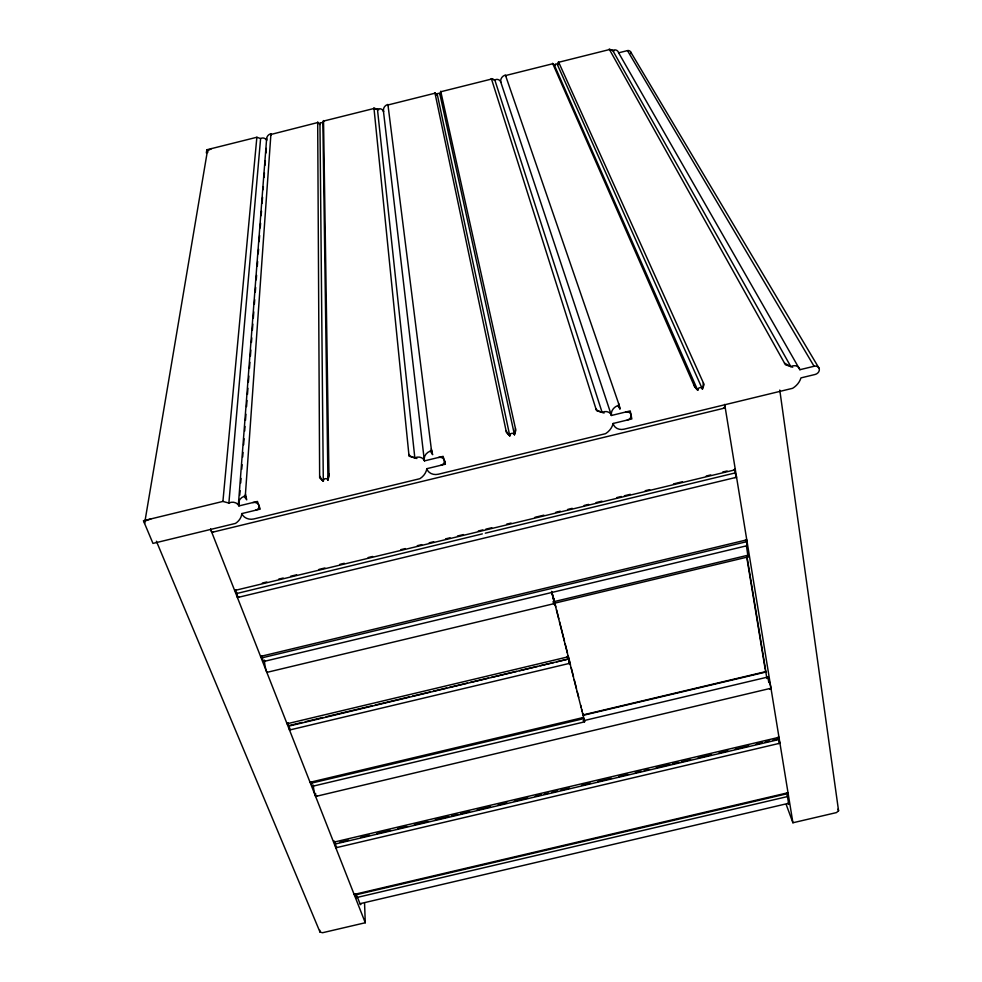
<?xml version="1.0" encoding="UTF-8"?>
<svg xmlns="http://www.w3.org/2000/svg" width="982" height="982" viewBox="0 0 982 982"><rect width="100%" height="100%" fill="white"/><g stroke="black" fill="none" stroke-linecap="round" stroke-linejoin="round"><path stroke-width="1.47" d="M235.545 589.937L236.785 593.496L482.334 533.889M323.52 479.695L323.299 481.241L319.972 124.493L317.689 122.038L319.653 477.915L323.299 481.241A2.418 2.025 -1.2 0 1 324.968 478.725A2.418 2.025 -1.2 0 1 327.951 480.112L328.97 475.644L323.532 120.577L322.894 123.757L327.951 480.112M702.437 389.142L557.58 65.058L558.476 61.792L704.106 384.49L702.437 389.142A2.443 2.05 -23.2 0 0 699.724 387.681A2.443 2.05 -23.2 0 0 697.723 390.296L554.634 65.794L552.805 63.732L505.546 75.553L505.669 76.301M514.482 434.805L439.961 94.481L440.722 91.252L515.832 430.239L514.482 434.805A2.406 2.05 -12.2 0 0 511.647 433.381A2.406 2.05 -12.2 0 0 509.805 435.934L506.442 432.522L435.001 93.204L387.976 104.976L431.528 450.726L432.669 454.678L430.325 451.094L431.528 450.726M245.439 494.13L246.74 499.838L244.113 496.34L245.304 495.984L245.439 494.13L270.946 133.736L270.21 133.969A6.113 5.732 17.6 0 0 266.699 140.045M746.639 545.489A6.174 0.712 75.6 0 0 746.59 541.708L746.381 540.346L744.552 540.395L260.561 656.406L262.562 658.333M328.933 473.84L328.246 478.799M724.741 406.953L722.912 408.487L211.805 532.391L211.425 531.372A9.354 2.062 76.5 0 1 210.725 529.126M746.529 542.359L746.786 539.867L745.203 540.247M287.8 723.378L288.757 726.14L568.603 658.971L569.621 663.341L289.506 730.031L288.954 725.563L302.346 722.384M238.528 502.821L266.65 138.536M239.166 502.87L238.933 505.926A6.678 5.499 3 0 0 228.88 503.079L222.914 501.421L143.433 520.73L152.971 543.414L235.496 523.406A17.222 14.141 3.3 0 0 241.817 513.586L260.255 509.106L257.431 501.434L238.933 505.926A9.685 8.003 2.4 0 1 244.113 496.34M239.743 495.235L240.099 490.656M240.688 483.009L241.032 478.43M241.732 469.261L242.088 464.682M242.677 457.047L243.02 452.457M243.61 444.821L244.076 438.708M244.665 431.073L245.009 426.483M245.475 420.37L245.942 414.257M246.531 406.622L246.998 400.509M247.464 394.396L247.93 388.295M248.397 382.182L248.876 376.069M249.453 368.422L249.919 362.321M250.385 356.208L250.864 350.095M251.441 342.46L251.797 337.869M252.374 330.234L252.853 324.121M253.319 318.008L253.786 311.895M254.363 304.26L254.719 299.682M255.308 292.035L255.651 287.456M256.241 279.809L256.597 275.23M257.296 266.061L257.64 261.482M258.229 253.847L258.585 249.256M259.162 241.621L259.629 235.508M260.218 227.873L260.574 223.282M261.151 215.647L261.507 211.056M262.084 203.421L262.562 197.308M263.139 189.673L263.372 186.617M264.072 177.447L264.428 172.869M265.017 165.234L265.361 160.643M265.95 153.008L266.294 148.417M228.88 503.079L260.598 138.548L256.867 137.259L206.846 149.767L206.33 152.91M222.914 501.421L256.867 137.259M320.107 123.388L319.972 124.493A1.522 1.448 13.5 0 1 321.016 122.713A1.522 1.448 13.5 0 1 322.894 123.757M437.211 94.1L509.805 435.934L510.137 434.363M144.587 523.431L207.435 150.884L211.56 148.589M554.167 603.316L748.051 556.917L746.492 546.225M787.613 793.91L787.638 792.99L786.03 793.198L354.146 894.442L355.545 895.179M778.456 736.893L778.947 739.507L335.071 844.054C334.113 841.181 332.333 841.083 335.623 841.746L778.984 737.31M554.855 64.665L554.634 65.794A1.534 1.461 -40.3 0 1 555.812 63.977A1.534 1.461 -40.3 0 1 557.58 65.058M323.078 122.836L323.52 121.093L373.995 108.474L378.757 109.788M270.897 134.473L317.751 122.541L319.31 123.781M500.795 82.292A6.088 5.843 -33 0 1 504.638 75.319L505.399 75.074L619.163 405.136L617.948 405.505A9.673 8.187 -18.7 0 0 611.442 415.472A6.665 5.646 -17.8 0 0 602.113 412.403L596.516 410.636L491.503 79.063L494.818 79.959A4.186 4.026 -31.1 0 1 500.845 82.279L611.442 415.472L630.223 410.918L631.843 418.933L613.124 423.475A17.148 14.521 -17.2 0 1 605.55 433.676L438.303 474.232A9.587 8.101 -7.4 0 1 426.777 468.696L445.349 464.191L444.932 461.159M779.769 390.05L838.567 810.788L836.443 812.593L792.916 822.769L786.226 804.589M356.552 897.56L787.994 796.451L788.018 792.732L786.607 793.063M440.182 93.536L440.795 91.756L491.503 79.063M514.875 433.467L515.44 428.52M698.165 388.688L697.723 390.296L694.655 386.785L552.571 63.278L554.032 65.058M557.85 64.1L558.623 62.283L609.564 49.53L613.971 50.954M333.978 841.083L333.61 842.225L335.034 841.881M702.916 387.78L703.358 382.845M287.886 723.93C288.254 720.898 286.413 724.25 288.315 723.476L567.977 656.86L567.78 655.731L567.068 657.068M445.349 464.191L443.127 456.348L424.482 460.877A6.629 5.61 -6.4 0 0 414.834 457.894L409.052 456.188L373.995 108.474M287.53 722.838L287.051 723.771L287.947 723.562M144.415 522.252L145.373 520.926L150.921 518.913M770.551 688.357L315.627 796.463L315.32 795.641A8.457 1.596 78.6 0 1 313.344 785.502M335.071 844.054L335.218 843.403L335.807 847.797L779.941 743.227L778.64 738.955L772.662 740.367M778.517 737.175L777.535 737.642M568.713 663.55L568.897 660.248M778.505 743.558L779.413 742.625L779.021 740.207M553.553 603.77L553.885 600.874L554.486 603.549L266.846 672.388L266.515 671.492A8.838 1.817 77.7 0 1 264.502 660.149A6.113 1.264 77.6 0 1 262.034 657.83L746.59 541.708M236.932 593.054L237.423 597.559L734.278 477.817L735.579 477.362L735.923 475.472L735.187 472.931L485.317 533.177M583.811 719.069L583.333 717.498L310.594 782.163L311.699 783.513M262.108 656.037L261.224 656.627L261.985 657.768M355.533 894.123L354.674 894.492L355.177 894.995A5.622 0.97 79.1 0 0 356.896 895.842M236.245 590.108L234.649 590.501L733.051 470.317L734.855 469.752L734.573 469.187L735.187 472.931M613.124 423.475A9.648 8.138 -18.6 0 0 624.122 429.171L792.621 388.307A17.48 14.411 -26.9 0 0 800.956 377.898L815.097 374.473A4.935 4.038 -28.1 0 0 819.319 369.22A4.935 4.038 -28.1 0 0 814.078 366.274L799.888 369.711A6.788 5.597 -27.4 0 0 790.817 366.568L612.731 50.463A4.272 3.977 -44.1 0 1 618.635 52.819L627.486 50.61A3.106 2.872 -44.4 0 1 630.984 53.544M262.366 583.062L266.834 581.982M278.741 579.11L283.221 578.03M290.66 576.238L296.625 574.801M318.966 569.413L324.919 567.977M339.821 564.38L344.289 563.3M368.127 557.555L372.595 556.475M400.889 549.65L405.37 548.57M417.276 545.697L421.744 544.629M429.195 542.825L433.663 541.745M445.583 538.873L450.051 537.805M457.502 536L463.455 534.564M478.357 530.98L482.825 529.899M485.808 529.175L491.761 527.739M506.663 524.143L511.131 523.075M534.957 517.318L543.893 515.169M555.812 512.297L560.28 511.217M567.731 509.425L572.199 508.345M584.118 505.472L588.586 504.392M596.037 502.6L601.991 501.164M616.892 497.567L621.361 496.487M624.343 495.775L630.297 494.339M645.199 490.742L649.667 489.662M673.492 483.917L682.429 481.757M706.267 476.012L710.735 474.932M722.654 472.06L727.122 470.979M723.599 408.316L725.268 407.911L725.084 406.843A9.439 1.166 76.2 0 0 724.606 404.523M733.726 470.145L735.346 469.764L734.794 469.359M264.048 661.414L746.921 545.734M552.854 601.917L747.965 555.211M305.316 721.672L323.164 717.425M326.134 716.713L372.252 705.727M375.222 705.027L409.433 696.876M412.415 696.164L430.263 691.917M433.234 691.205L446.626 688.026M449.596 687.314L467.444 683.055M470.427 682.355L488.275 678.096M491.245 677.396L516.532 671.369M519.515 670.657L537.363 666.41M540.333 665.698L553.725 662.519M556.696 661.807L567.105 659.327M734.953 477.657L736.574 477.264L735.579 474.208M582.719 715.006L765.776 671.627L766.905 678.501M747.044 556.966L765.935 672.019L583.087 715.338L582.78 713.951M583.087 720.8L767.899 677.028A8.531 0.896 75.1 0 1 770.907 687.854L771.054 688.713L769.569 689.057M312.841 786.201L584.523 721.868L584.253 720.518M339.686 842.347L348.647 840.236M360.59 837.425L369.551 835.314M377.014 833.558L390.455 830.391M397.919 828.624L406.879 826.525M414.343 824.757L427.784 821.603M435.247 819.835L448.676 816.668M451.671 815.968L457.637 814.569M460.632 813.857L469.58 811.746M477.043 809.99L490.484 806.823M497.948 805.068L506.908 802.957M514.372 801.202L527.813 798.035M535.276 796.279L541.254 794.868M544.237 794.168L548.717 793.112M551.7 792.413L557.666 791.001M560.661 790.301L569.621 788.19M581.565 785.379L590.513 783.268M597.989 781.512L611.418 778.345M618.881 776.578L627.842 774.479M635.305 772.711L641.283 771.312M644.266 770.6L648.746 769.544M656.209 767.789L669.65 764.622M672.633 763.922L678.611 762.511M681.594 761.811L690.555 759.7M698.018 757.944L711.447 754.777M718.922 753.022L727.871 750.911M735.346 749.156L748.775 745.989M756.238 744.233L762.216 742.822M765.199 742.122L769.679 741.066M355.177 894.995L787.724 793.603M357.411 897.143L359.977 903.698L788.571 803.313L787.196 794.978L787.994 796.451M364.567 903.342L365.279 922.749L322.562 932.728L319.997 932.053L156.396 541.229M310.913 782.04L310.03 782.237L311.22 783.145M748.051 556.917L747.462 556.119M213.438 531.986L212.222 531.876M582.449 717.707L583.664 718.603M317.076 796.107L315.946 795.911M239.019 597.166L237.705 596.749L237.079 594.368M337.219 847.454L336.028 847.024L335.39 844.68M290.402 729.81L289.113 726.864M416.896 458.508L414.834 457.894L377.456 109.321A4.161 4.026 2.8 0 1 383.618 111.592A6.039 5.843 0.3 0 1 387.141 104.718L387.89 104.473L388.221 105.688M435.001 93.204L437.027 95.205A1.51 1.473 -15.4 0 1 438.144 93.413A1.51 1.473 -15.4 0 1 439.961 94.481M604.102 413.029L602.113 412.403L494.818 79.959M414.6 457.821L410.255 456.151L408.88 454.408M792.732 367.207L785.404 364.739L609.221 49.1L612.584 50.413M601.88 412.33L597.608 410.636L595.988 408.942M377.309 109.272L373.798 107.995L373.872 108.707M790.584 366.482L784.508 363.119M494.67 79.91L491.233 78.621L491.454 79.296M270.946 134.252L271.314 134.927M322.231 480.259L319.653 476.098M508.823 434.94L506.086 430.791M436.389 94.481L434.854 92.725L435.001 93.413M696.815 389.265L693.93 385.14M630.726 52.046L819.025 368.201M627.486 50.61L814.078 366.274M618.635 52.819L799.888 369.711M617.948 405.505L619.998 409.175L619.163 405.136M787.969 803.239L788.583 804.442L788.571 803.313M838.014 809.107L838.567 810.788M765.408 670.669L765.935 672.019M210.553 529.2L365.279 922.749M245.304 495.984L246.322 498.709M584.523 721.868L583.689 718.652L311.269 783.182A5.843 1.105 78.5 0 0 313.295 785.219M206.846 149.767L207.779 152.554M618.586 403.442L619.752 407.984M568.688 659.474L567.989 656.639M432.338 453.512L431.307 448.958M553.578 598.038L555.837 606.925M556.585 609.896L558.832 618.795M559.58 621.766L564.466 641.037M565.215 644.008L567.461 652.907M568.21 655.866L570.468 664.765M571.217 667.735L573.463 676.635M574.212 679.593L576.471 688.492M577.22 691.463L578.717 697.392M552.461 594.233L584.646 721.414M554.13 600.996L555.014 604.986L551.565 591.373L554.241 602.617M581.16 707.2L580.681 705.236M582.117 711.164L581.639 709.188M582.572 713.092L583.001 714.933M567.78 655.731L568.112 657.179M554.057 601.659L554.486 603.549M553.627 598.738L553.922 600.051M767.899 677.028L768.796 682.539M746.762 557.211L765.162 669.159M724.704 404.486L792.916 822.769M319.997 932.053L319.874 930.285M383.41 110.856L424.261 459.834M207.435 150.884L207.521 151.731M315.688 795.211L315.615 793.493M360.885 903.968A4.063 0.7 79.1 0 1 359.977 903.698M765.518 670.976A8.482 0.896 75.1 0 1 765.776 671.627M426.851 468.684A17.062 14.423 -5.9 0 1 419.866 478.7L253.872 518.95A9.648 7.954 2.1 0 1 241.817 513.586M438.549 457.465A4.8 4.063 -7.7 0 1 444.318 460.251A4.8 4.063 -7.7 0 1 440.783 465.296M252.804 502.563A4.836 3.989 2 0 1 258.843 505.276A4.836 3.989 2 0 1 255.639 510.223M260.598 138.548A4.223 3.94 18.3 0 1 266.625 140.217M424.482 460.877A9.611 8.151 -7.3 0 1 430.325 451.094M625.608 412.035A4.836 4.075 -18.9 0 1 631.107 414.907A4.836 4.075 -18.9 0 1 627.24 420.05"/></g></svg>
